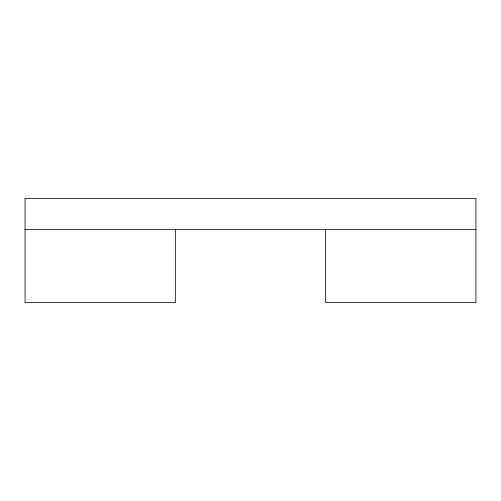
<?xml version="1.0" encoding="UTF-8"?>
<svg xmlns="http://www.w3.org/2000/svg" width="501" height="501" viewBox="0 0 501 501"><rect width="100%" height="100%" fill="white"/><g stroke="black" fill="none" stroke-linecap="round" stroke-linejoin="round"><path stroke-width="0.75" d="M25.05 229.464L475.95 229.464M325.65 229.464L325.65 302.635L475.95 302.635L475.95 198.365L25.05 198.365L25.05 302.635L175.35 302.635L175.35 229.464"/></g></svg>
